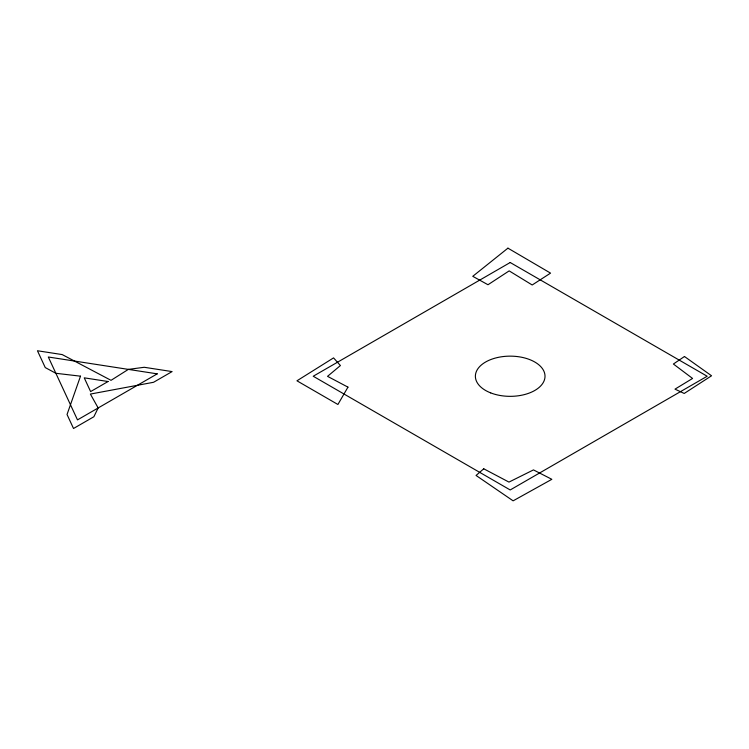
<?xml version="1.0" encoding="UTF-8"?>
<svg xmlns="http://www.w3.org/2000/svg" width="749" height="749" viewBox="0 0 749 749"><rect width="100%" height="100%" fill="white"/><g stroke="black" fill="none" stroke-linecap="round" stroke-linejoin="round"><path stroke-width="1.12" d="M80.508 376.176L67.035 414.497L73.524 428.494L93.868 416.744L98.156 407.962L90.386 394.068L153.545 382.29L172.083 371.588L144.248 367.282L128.351 369.388L111.03 380.333L62.204 354.586L37.45 350.757L45.249 367.572L55.866 373.292L80.508 376.176M347.957 387.139L337.911 404.488L296.95 380.801L333.558 357.891L340.421 365.549L327.538 376.344L347.957 387.139M483.742 468.79L476.064 475.456L513.121 500.838L551.844 479.313L533.475 469.904L508.964 482.094L483.742 468.79M507.934 248.162L472.759 276.315L487.983 284.742L509.161 270.885L532.202 284.985L550.552 273.123L507.934 248.162M684.464 356.505L673.398 364.023L692.572 378.451L674.989 389.143L684.212 393.459L711.55 375.773L684.464 356.505M108.053 381.522L90.62 391.587L84.234 377.833L108.053 381.522M157.224 373.854L77.493 419.889L48.311 357.001L157.224 373.854M510.2 262.515L313.222 376.241L510.2 489.958L707.168 376.241L510.2 262.515M490.679 392.888A34.819 20.101 0 0 0 544.926 377.674A34.819 20.101 0 0 0 494.986 358.162A34.819 20.101 0 0 0 490.679 392.888"/></g></svg>
